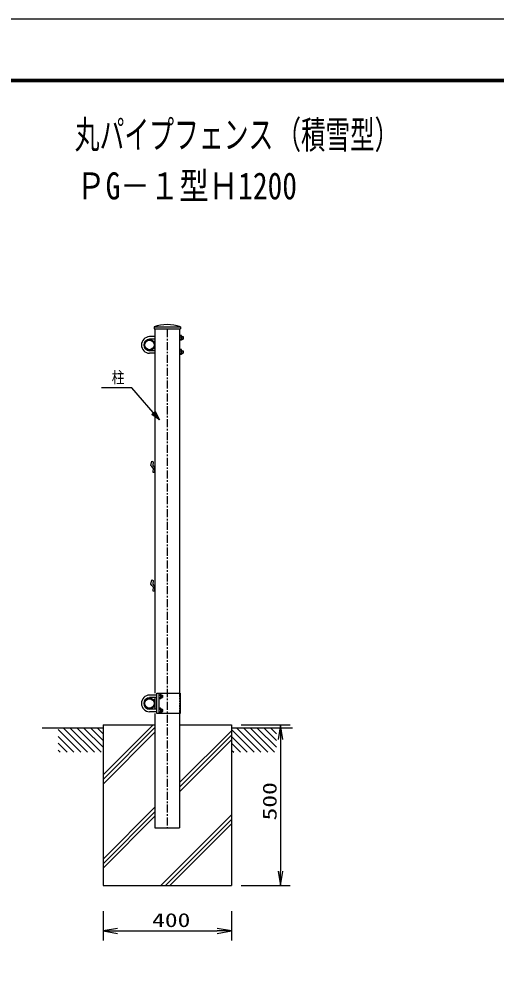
# Model space of a CAD drawing. Units: millimetres, scale not verified. Extents: x -4455 to 4455, y -3150 to 3150.
# Drawn here: x -698 to 788, y 204 to 3150 of the extents above; entities that cross this region are included whole.
import ezdxf
from ezdxf.enums import TextEntityAlignment as Align

# ---------------------------------------------------------------- set-up
doc = ezdxf.new("R2010")
doc.units = ezdxf.units.MM
doc.header["$LTSCALE"] = 20
doc.linetypes.add('USER1', pattern=[2, 1.25, -0.25, 0.25, -0.25])
doc.linetypes.add('USER2', pattern=[0.375, 0.25, -0.125])
doc.layers.add('0-0_10', color=4, linetype='Continuous')
for name, color, linetype, lineweight in [('0-1_1', 7, 'Continuous', 25), ('0-2_0', 7, 'Continuous', 25), ('0-4_EXTCNT-L', 2, 'Continuous', 25), ('0-8_WAKU', 7, 'Continuous', 25)]:
    doc.layers.add(name, color=color, linetype=linetype, lineweight=lineweight)
doc.styles.add('ＭＳ ゴシック', font='')
doc.styles.get('ＭＳ ゴシック').set_extended_font_data('MS Gothic')

# ---------------------------------------------------------------- blocks, each defined once
blk = doc.blocks.new('C6')
at = {"layer": '0-1_1', "color": 4}
blk.add_line((79049.1, 57155.9), (80460.1, 55744.9), dxfattribs=at)
blk = doc.blocks.new('C7')
at = {"layer": '0-1_1', "color": 4}
blk.add_line((79384.3, 57244.9), (80884.3, 55744.9), dxfattribs=at)
blk = doc.blocks.new('C8')
at = {"layer": '0-1_1', "color": 4}
blk.add_line((79808.6, 57244.9), (81308.6, 55744.9), dxfattribs=at)
blk = doc.blocks.new('C9')
at = {"layer": '0-1_1', "color": 4}
blk.add_line((80232.9, 57244.9), (81732.9, 55744.9), dxfattribs=at)
blk = doc.blocks.new('C10')
at = {"layer": '0-1_1', "color": 4}
blk.add_line((80657.1, 57244.9), (81849.1, 56052.9), dxfattribs=at)
blk = doc.blocks.new('C11')
at = {"layer": '0-1_1', "color": 4}
blk.add_line((81081.4, 57244.9), (81849.1, 56477.2), dxfattribs=at)
blk = doc.blocks.new('C12')
at = {"layer": '0-1_1', "color": 4}
blk.add_line((81505.7, 57244.9), (81849.1, 56901.4), dxfattribs=at)
blk = doc.blocks.new('C13')
at = {"layer": '0-1_1', "color": 4}
blk.add_line((79049.1, 56731.6), (80035.8, 55744.9), dxfattribs=at)
blk = doc.blocks.new('C14')
at = {"layer": '0-1_1', "color": 4}
blk.add_line((79049.1, 56307.3), (79611.6, 55744.9), dxfattribs=at)
blk = doc.blocks.new('C15')
at = {"layer": '0-1_1', "color": 4}
blk.add_line((79049.1, 55883.1), (79187.3, 55744.9), dxfattribs=at)
blk = doc.blocks.new('C16')
at = {"layer": '0-1_1', "color": 4}
blk.add_line((85449.1, 57155.9), (86860.1, 55744.9), dxfattribs=at)
blk = doc.blocks.new('C17')
at = {"layer": '0-1_1', "color": 4}
blk.add_line((85784.3, 57244.9), (87284.3, 55744.9), dxfattribs=at)
blk = doc.blocks.new('C18')
at = {"layer": '0-1_1', "color": 4}
blk.add_line((86208.6, 57244.9), (87708.6, 55744.9), dxfattribs=at)
blk = doc.blocks.new('C19')
at = {"layer": '0-1_1', "color": 4}
blk.add_line((86632.9, 57244.9), (88132.9, 55744.9), dxfattribs=at)
blk = doc.blocks.new('C20')
at = {"layer": '0-1_1', "color": 4}
blk.add_line((87057.1, 57244.9), (88249.1, 56052.9), dxfattribs=at)
blk = doc.blocks.new('C21')
at = {"layer": '0-1_1', "color": 4}
blk.add_line((87481.4, 57244.9), (88249.1, 56477.2), dxfattribs=at)
blk = doc.blocks.new('C22')
at = {"layer": '0-1_1', "color": 4}
blk.add_line((87905.7, 57244.9), (88249.1, 56901.4), dxfattribs=at)
blk = doc.blocks.new('C23')
at = {"layer": '0-1_1', "color": 4}
blk.add_line((85449.1, 56731.6), (86435.8, 55744.9), dxfattribs=at)
blk = doc.blocks.new('C24')
at = {"layer": '0-1_1', "color": 4}
blk.add_line((85449.1, 56307.3), (86011.6, 55744.9), dxfattribs=at)
blk = doc.blocks.new('C25')
at = {"layer": '0-1_1', "color": 4}
blk.add_line((85449.1, 55883.1), (85587.3, 55744.9), dxfattribs=at)
blk = doc.blocks.new('DARROWS')
at = {"layer": '0-2_0', "color": 2}
blk.add_line((0, 0), (-19.982, 0), dxfattribs=at)
blk.add_lwpolyline([(-20, -3.333), (0, 0), (-20, 3.333)], dxfattribs=at)

msp = doc.modelspace()

# ---------------------------------------------------------------- linework, layer by layer
at = {"layer": '0-1_1'}
for p, q in [((-277.27, 2190.94), (-195.27, 2190.94)), ((-277.27, 2190.94), (-277.27, 2184.94)), ((-277.27, 2184.94), (-195.27, 2184.94)), ((-274.57, 2184.94), (-274.57, 1051.08)), ((-197.97, 2184.94), (-197.97, 1044.94)), ((-195.27, 2190.94), (-195.27, 2184.94)), ((-274.61, 2160.94), (-291.61, 2160.94)), ((-274.61, 2152.94), (-291.61, 2152.94)), ((-192.09, 2164.44), (-198.01, 2164.44)), ((-198.01, 2160.68), (-192.09, 2160.68)), ((-198.01, 2153.19), (-192.09, 2153.19)), ((-191.51, 2163.19), (-192.09, 2164.44)), ((-191.51, 2160.94), (-187.11, 2160.94)), ((-191.51, 2152.94), (-187.11, 2152.94)), ((-187.11, 2160.94), (-187.11, 2152.94)), ((-187.11, 2160.94), (-186.51, 2160.34)), ((-186.51, 2153.54), (-187.11, 2152.94)), ((-186.51, 2160.34), (-186.51, 2153.54)), ((-274.61, 2116.94), (-291.61, 2116.94)), ((-274.61, 2108.94), (-291.61, 2108.94)), ((-192.09, 2120.44), (-198.01, 2120.44)), ((-198.01, 2116.68), (-192.09, 2116.68)), ((-198.01, 2109.19), (-192.09, 2109.19)), ((-191.51, 2119.19), (-192.09, 2120.44)), ((-191.51, 2116.94), (-187.11, 2116.94)), ((-191.51, 2108.94), (-187.11, 2108.94)), ((-187.11, 2116.94), (-187.11, 2108.94)), ((-187.11, 2116.94), (-186.51, 2116.34)), ((-187.11, 2108.94), (-186.51, 2109.54)), ((-186.51, 2116.34), (-186.51, 2109.54)), ((-268.87, 1044.94), (-291.61, 1044.94)), ((-268.87, 1036.94), (-291.61, 1036.94)), ((-274.57, 1036.94), (-274.57, 1000.94)), ((-257.09, 1048.44), (-263.01, 1048.44)), ((-263.01, 1044.68), (-257.09, 1044.68)), ((-263.01, 1037.19), (-257.09, 1037.19)), ((-256.51, 1047.19), (-257.09, 1048.44)), ((-256.51, 1044.94), (-252.11, 1044.94)), ((-256.51, 1036.94), (-252.11, 1036.94)), ((-252.11, 1044.94), (-252.11, 1036.94)), ((-252.11, 1044.94), (-251.51, 1044.34)), ((-251.51, 1037.54), (-252.11, 1036.94)), ((-251.51, 1044.34), (-251.51, 1037.54)), ((-257.09, 1004.44), (-263.01, 1004.44)), ((-256.51, 1003.19), (-257.09, 1004.44)), ((-268.87, 1000.94), (-291.61, 1000.94)), ((-268.87, 992.94), (-291.61, 992.94)), ((-274.57, 988.03), (-274.57, 951.94)), ((-263.01, 1000.68), (-257.09, 1000.68)), ((-263.01, 993.19), (-257.09, 993.19)), ((-256.51, 1000.94), (-252.11, 1000.94)), ((-256.51, 992.94), (-252.11, 992.94)), ((-252.11, 1000.94), (-252.11, 992.94)), ((-252.11, 1000.94), (-251.51, 1000.34)), ((-252.11, 992.94), (-251.51, 993.54)), ((-251.51, 1000.34), (-251.51, 993.54)), ((-197.97, 992.94), (-197.97, 951.94)), ((-436.27, 951.94), (-274.57, 951.94)), ((-274.57, 951.94), (-274.57, 631.94)), ((-197.97, 951.94), (-36.27, 951.94)), ((-197.97, 951.94), (-197.97, 631.94)), ((-36.27, 951.94), (-36.27, 451.94)), ((-436.27, 941.94), (-626.27, 941.94)), ((153.73, 941.94), (-36.27, 941.94)), ((-274.57, 631.94), (-197.97, 631.94))]:
    msp.add_line(p, q, dxfattribs=at)
at = {"layer": '0-1_1', "color": 4, "linetype": 'USER1'}
msp.add_line((-236.27, 2183.94), (-236.27, 631.94), dxfattribs=at)
at = {"layer": '0-1_1', "color": 4}
for p, q in [((-191.51, 2160.34), (-186.51, 2160.34)), ((-191.51, 2153.54), (-186.51, 2153.54)), ((-191.51, 2116.34), (-186.51, 2116.34)), ((-191.51, 2109.54), (-186.51, 2109.54)), ((-256.51, 1044.34), (-251.51, 1044.34)), ((-256.51, 1037.54), (-251.51, 1037.54)), ((-256.51, 1000.34), (-251.51, 1000.34)), ((-256.51, 993.54), (-251.51, 993.54)), ((-436.27, 796.29), (-280.62, 951.94)), ((-436.27, 782.15), (-274.57, 943.84)), ((-436.27, 768), (-274.57, 929.7)), ((-197.97, 772.46), (-36.27, 934.16)), ((-197.97, 758.31), (-36.27, 920.01)), ((-197.97, 744.17), (-36.27, 905.87)), ((-436.27, 534.15), (-274.57, 695.86)), ((-436.27, 520.01), (-274.57, 681.71)), ((-436.27, 505.87), (-274.57, 667.57)), ((-256.36, 451.94), (-36.27, 672.02)), ((-242.22, 451.94), (-36.27, 657.88)), ((-228.08, 451.94), (-36.27, 643.74))]:
    msp.add_line(p, q, dxfattribs=at)
at = {"layer": '0-1_1'}
for points in [[(-191.51, 2163.19), (-191.51, 2150.69), (-192.09, 2149.44), (-198.01, 2149.44)], [(-191.51, 2119.19), (-191.51, 2106.69), (-192.09, 2105.44), (-198.01, 2105.44)], [(-256.51, 1047.19), (-256.51, 1034.69), (-257.09, 1033.44), (-263.01, 1033.44)], [(-256.51, 1003.19), (-256.51, 990.69), (-257.09, 989.44), (-263.01, 989.44)], [(-436.27, 951.94), (-436.27, 451.94), (-36.27, 451.94)]]:
    msp.add_lwpolyline(points, dxfattribs=at)
at = {"layer": '0-1_1', "color": 4}
for points in [[(-260.57, 1901.9), (-346.27, 2001.94), (-440.77, 2001.94)], [(-276.13, 1925.44), (-269.68, 1912.53), (-281.45, 1920.89)]]:
    msp.add_lwpolyline(points, dxfattribs=at)
msp.add_lwpolyline([(-273.47, 1927.72), (-260.57, 1901.9), (-284.11, 1918.61)], close=True, dxfattribs=at)
at = {"layer": '0-1_1'}
for centre, radius in [((-291.61, 2134.94), 17), ((-291.61, 2134.94), 14.7), ((-291.61, 1018.94), 17), ((-291.61, 1018.94), 14.7)]:
    msp.add_circle(centre, radius, dxfattribs=at)
for centre, radius, start, end in [((-290.61, 2134.94), 26, 92.20422, 267.79578), ((-290.61, 2134.94), 18, 93.18472, 266.81528), ((-203.96, 2156.94), 12.45, 342.48083, 17.5195), ((-197.22, 2163.19), 5.71, 334.0202, 360), ((-197.22, 2150.69), 5.71, 360, 25.97979), ((-203.96, 2112.94), 12.45, 342.48083, 17.5195), ((-197.22, 2119.19), 5.71, 334.0202, 360), ((-197.22, 2106.69), 5.71, 360, 25.97979), ((-290.61, 1018.94), 26, 92.20422, 267.79578), ((-290.61, 1018.94), 18, 93.18472, 266.81528), ((-268.96, 1040.94), 12.45, 342.48083, 17.5195), ((-262.22, 1047.19), 5.71, 334.0202, 360), ((-262.22, 1034.69), 5.71, 360, 25.97979), ((-262.22, 1003.19), 5.71, 334.0202, 360), ((-268.96, 996.94), 12.45, 342.48083, 17.5195), ((-262.22, 990.69), 5.71, 360, 25.97979)]:
    msp.add_arc(centre, radius, start, end, dxfattribs=at)
at = {"layer": '0-2_0'}
for p, q in [((-280.61, 1751.55), (-280.93, 1739.39)), ((-280.61, 1381.55), (-280.93, 1369.39)), ((-263.01, 1051.08), (-263.01, 988.03))]:
    msp.add_line(p, q, dxfattribs=at)
at = {"layer": '0-2_0', "linetype": 'USER2'}
msp.add_line((-197.97, 1051.08), (-197.97, 988.03), dxfattribs=at)
at = {"layer": '0-2_0'}
for points in [[(-287.17, 1759.79), (-284.51, 1773.34), (-279.8, 1771.28), (-281.27, 1760.08), (-274.87, 1752.41)], [(-280.61, 1751.55), (-284.51, 1756.55), (-287.17, 1759.79)], [(-280.98, 1739.4), (-275.31, 1738.8), (-274.87, 1752.41)], [(-280.61, 1381.55), (-284.51, 1386.55), (-287.17, 1389.79), (-284.51, 1403.34), (-279.8, 1401.28)], [(-279.8, 1401.28), (-281.27, 1390.08), (-274.87, 1382.41)], [(-280.98, 1369.4), (-275.31, 1368.8), (-274.87, 1382.41)]]:
    msp.add_lwpolyline(points, dxfattribs=at)
msp.add_lwpolyline([(-195.63, 1051.08), (-195.63, 988.03), (-268.87, 988.03), (-268.87, 1051.08)], close=True, dxfattribs=at)
msp.add_arc((-236.27, 2081.85), 116.54, 69.40146, 110.59854, dxfattribs=at)
at = {"layer": '0-4_EXTCNT-L', "color": 1}
for p, q in [((-6.27, 951.94), (146.4, 951.94)), ((-6.27, 451.94), (146.4, 451.94)), ((-436.27, 371.94), (-436.27, 280.69)), ((-36.27, 371.94), (-36.27, 280.69))]:
    msp.add_line(p, q, dxfattribs=at)
at = {"layer": '0-4_EXTCNT-L'}
for p, q in [((116.4, 906.94), (116.4, 496.94)), ((-391.27, 310.69), (-81.27, 310.69))]:
    msp.add_line(p, q, dxfattribs=at)
at = {"layer": '0-8_WAKU', "color": 3}
msp.add_lwpolyline([(-4455, 3150), (4455, 3150), (4455, -3150), (-4455, -3150)], close=True, dxfattribs=at)
at = {"layer": '0-8_WAKU'}
for points in [[(-4155, 2962.5), (4155, 2962.5), (4155, -2962.5), (-4155, -2962.5)], [(-4153.13, 2960.62), (4153.12, 2960.62), (4153.12, -2960.63), (-4153.13, -2960.63)], [(-4151.25, 2958.75), (4151.25, 2958.75), (4151.25, -2958.75), (-4151.25, -2958.75)], [(-4149.38, 2956.87), (4149.37, 2956.87), (4149.37, -2956.88), (-4149.38, -2956.88)], [(-4147.5, 2955), (4147.5, 2955), (4147.5, -2955), (-4147.5, -2955)]]:
    msp.add_lwpolyline(points, close=True, dxfattribs=at)

# ---------------------------------------------------------------- block references
at = {"layer": '0-2_0', "xscale": 0.05, "yscale": 0.05}
for name, p in [('C6', (-4528.73, -1920.31)), ('C13', (-4528.73, -1920.31)), ('C7', (-4528.73, -1920.31)), ('C8', (-4528.73, -1920.31)), ('C9', (-4528.73, -1920.31)), ('C10', (-4528.73, -1920.31)), ('C11', (-4528.73, -1920.31)), ('C12', (-4528.73, -1920.31)), ('C16', (-4308.73, -1920.31)), ('C23', (-4308.73, -1920.31)), ('C17', (-4308.73, -1920.31)), ('C18', (-4308.73, -1920.31)), ('C19', (-4308.73, -1920.31)), ('C20', (-4308.73, -1920.31)), ('C21', (-4308.73, -1920.31)), ('C22', (-4308.73, -1920.31)), ('C14', (-4528.73, -1920.31)), ('C24', (-4308.73, -1920.31)), ('C15', (-4528.73, -1920.31)), ('C25', (-4308.73, -1920.31))]:
    msp.add_blockref(name, p, dxfattribs=at)
at = {"layer": '0-4_EXTCNT-L', "xscale": 2.25, "yscale": 2.25}
for p, rotation in [((116.4, 951.94), 90), ((116.4, 451.94), 270), ((-436.27, 310.69), 180)]:
    msp.add_blockref('DARROWS', p, dxfattribs=dict(at, rotation=rotation))
msp.add_blockref('DARROWS', (-36.27, 310.69), dxfattribs=at)

# ---------------------------------------------------------------- texts
at = {"layer": '0-0_10', "style": 'ＭＳ ゴシック'}
for s, height, width, p in [('丸パイプフェンス', 87.21, 0.65, (-524.31, 2720.36)), ('（積雪型）', 86.19, 0.65, (103.94, 2720.56)), ('ＰG－１型Ｈ1200  ', 84.09, 0.8, (-519.87, 2562.97))]:
    msp.add_text(s, height=height, dxfattribs=dict(at, width=width)).set_placement(p, align=Align.BOTTOM_LEFT)
at = {"layer": '0-1_1', "color": 4, "style": 'ＭＳ ゴシック', "width": 0.8}
msp.add_text('柱', height=36.08, dxfattribs=at).set_placement((-409.27, 2005), align=Align.BOTTOM_LEFT)
at = {"layer": '0-4_EXTCNT-L', "color": 3, "style": 'ＭＳ ゴシック', "width": 1.35}
msp.add_text('500', height=43.26, rotation=90, dxfattribs=at).set_placement((117.23, 654.69), align=Align.BOTTOM_LEFT)
msp.add_text('400', height=43.26, dxfattribs=at).set_placement((-283.52, 309.86), align=Align.BOTTOM_LEFT)

doc.saveas('drawing.dxf')
